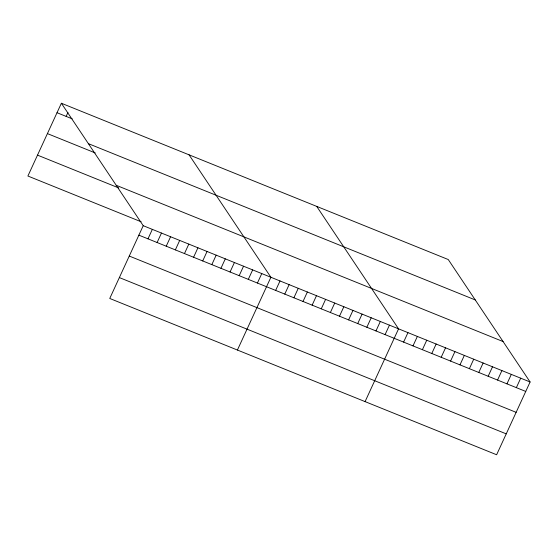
<?xml version="1.0" encoding="UTF-8"?>
<svg xmlns="http://www.w3.org/2000/svg" width="558" height="558" viewBox="0 0 558 558"><rect width="100%" height="100%" fill="white"/><g stroke="black" fill="none" stroke-linecap="round" stroke-linejoin="round"><path stroke-width="0.84" d="M61.373 103.244L143.225 225.69L109.752 298.467L496.627 454.756L530.1 381.979L448.248 259.533L61.373 103.244L27.9 176.021L141.132 221.763M66.144 116.392L67.957 112.444M147.989 238.838L152.341 229.373M157.112 242.521L161.464 233.056M166.228 246.204L170.581 236.738M175.345 249.886L179.697 240.428M184.468 253.576L188.82 244.111M193.584 257.259L197.937 247.794M202.707 260.942L207.06 251.477M211.824 264.625L216.176 255.159M220.94 268.307L225.299 258.842M230.063 271.99L234.416 262.532M239.18 275.68L243.532 266.215M248.303 279.363L252.655 269.898M257.419 283.046L261.772 273.58M237.415 350.047L270.895 277.263L189.043 154.817M275.659 290.411L280.011 280.946M284.775 294.094L289.128 284.636M293.899 297.784L298.251 288.319M303.015 301.466L307.367 292.001M312.138 305.149L316.491 295.684M321.255 308.832L325.607 299.367M330.371 312.515L334.73 303.05M339.494 316.198L343.847 306.74M348.611 319.887L352.963 310.422M357.734 323.57L362.086 314.105M366.85 327.253L371.203 317.788M375.973 330.936L380.326 321.471M385.09 334.619L389.442 325.154M365.085 401.62L398.558 328.843L316.714 206.39M403.601 342.096L407.961 332.638M412.997 345.897L417.356 336.432M422.399 349.692L426.751 340.227M431.794 353.486L436.147 344.021M441.19 357.28L445.542 347.815M450.585 361.075L454.937 351.617M459.98 364.876L464.333 355.411M469.376 368.671L473.728 359.206M478.771 372.465L483.123 363M488.166 376.259L492.519 366.794M497.562 380.054L501.914 370.589M506.957 383.848L511.309 374.39M516.352 387.65L520.705 378.185M57.021 112.709L72.219 118.847M88.387 143.65L475.263 299.939M47.409 133.599L95.285 152.941M116.21 185.284L503.093 341.573M37.512 155.131L118.826 187.976M143.225 225.69L530.1 381.979M138.872 235.155L525.748 391.444M129.261 256.045L516.136 412.334M119.356 277.577L506.239 433.866"/></g></svg>
